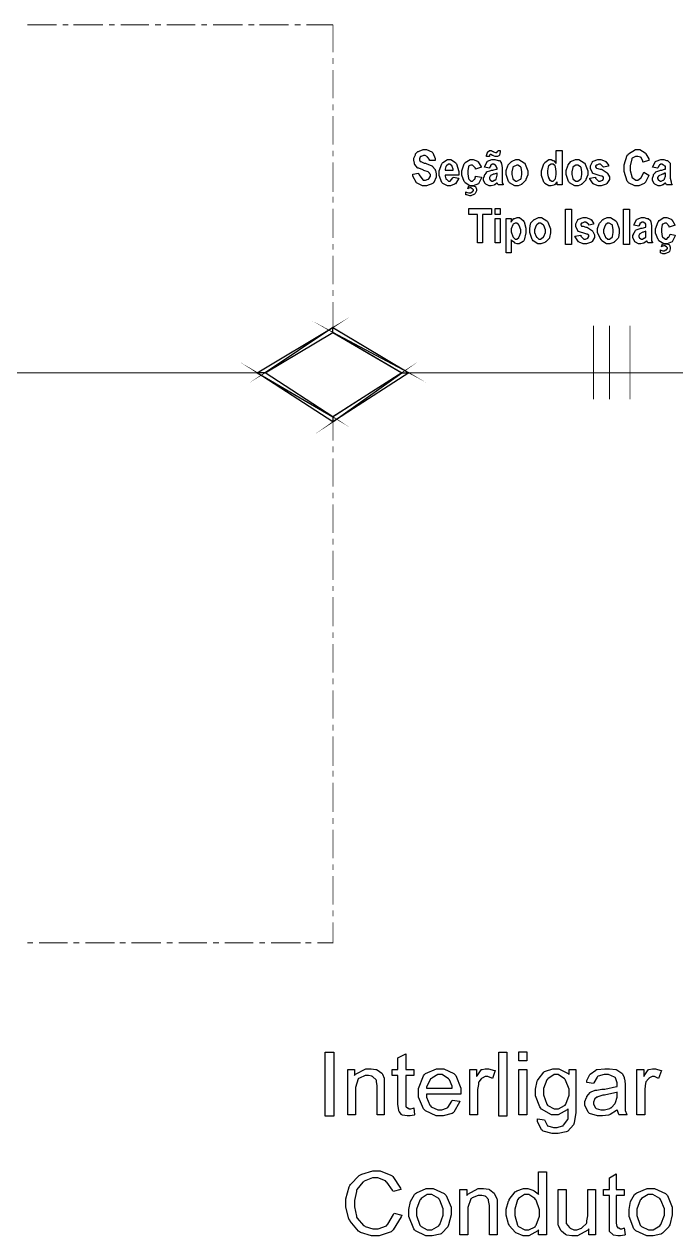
# Model space of a CAD drawing. Extents: x 219 to 1226, y 175 to 465.
# Drawn here: x 1161.9 to 1190, y 323.2 to 375.5 of the extents above; entities that cross this region are included whole.
import ezdxf

# ---------------------------------------------------------------- set-up
doc = ezdxf.new("R2010")
doc.units = 0
doc.header["$MEASUREMENT"] = 0
for name, color, linetype in [('C00-00-00-BLACK', 7, 'Continuous'), ('C00-7E-FF', 150, 'Continuous'), ('CFF-7E-00', 30, 'Continuous')]:
    doc.layers.add(name, color=color, linetype=linetype)

msp = doc.modelspace()

# ---------------------------------------------------------------- linework, layer by layer
at = {"layer": 'C00-00-00-BLACK', "const_width": 0.0423}
for points in [[(1186.453, 359.311), (1186.453, 362.489)], [(1186.453, 359.311), (1186.453, 362.489)], [(1187.134, 359.311), (1187.134, 362.489)], [(1187.134, 359.311), (1187.134, 362.489)], [(1188.023, 359.311), (1188.023, 362.489)], [(1188.023, 359.311), (1188.023, 362.489)]]:
    msp.add_lwpolyline(points, dxfattribs=at)
at = {"layer": 'C00-7E-FF', "const_width": 0.0423}
for points in [[(1162.025, 375.461), (1163.298, 375.461)], [(1163.552, 375.461), (1163.805, 375.461)], [(1164.018, 375.461), (1165.289, 375.461)], [(1165.547, 375.461), (1165.8, 375.461)], [(1166.054, 375.461), (1167.285, 375.461)], [(1167.538, 375.461), (1167.793, 375.461)], [(1168.047, 375.461), (1169.277, 375.461)], [(1169.531, 375.461), (1169.784, 375.461)], [(1170.042, 375.461), (1171.314, 375.461)], [(1171.569, 375.461), (1171.823, 375.461)], [(1172.033, 375.461), (1173.307, 375.461)], [(1173.56, 375.461), (1173.815, 375.461)], [(1174.069, 375.461), (1175.214, 375.461)], [(1175.214, 374.274), (1175.214, 375.461)], [(1175.214, 373.765), (1175.214, 374.02)], [(1175.214, 372.281), (1175.214, 373.512)], [(1175.214, 371.774), (1175.214, 372.027)], [(1175.214, 370.29), (1175.214, 371.519)], [(1175.214, 369.781), (1175.214, 370.035)], [(1175.214, 368.254), (1175.214, 369.528)], [(1175.214, 367.788), (1175.214, 368.042)], [(1175.214, 366.262), (1175.214, 367.535)], [(1175.214, 365.755), (1175.214, 366.008)], [(1175.214, 364.271), (1175.214, 365.5)], [(1175.214, 363.762), (1175.214, 364.016)], [(1175.214, 362.32), (1175.214, 363.509)], [(1117.154, 360.455), (1172.119, 360.455)], [(1178.352, 360.455), (1218.262, 360.455)], [(1175.214, 357.53), (1175.214, 358.462)], [(1175.214, 357.023), (1175.214, 357.277)], [(1175.214, 355.539), (1175.214, 356.766)], [(1175.214, 355.031), (1175.214, 355.284)], [(1175.214, 353.546), (1175.214, 354.775)], [(1175.214, 353.038), (1175.214, 353.292)], [(1175.214, 351.511), (1175.214, 352.782)], [(1175.214, 351.045), (1175.214, 351.258)], [(1175.214, 349.52), (1175.214, 350.789)], [(1175.214, 349.012), (1175.214, 349.265)], [(1175.214, 347.527), (1175.214, 348.755)], [(1175.214, 347.019), (1175.214, 347.272)], [(1175.214, 345.535), (1175.214, 346.763)], [(1175.214, 345.026), (1175.214, 345.281)], [(1175.214, 343.501), (1175.214, 344.77)], [(1175.214, 343.035), (1175.214, 343.288)], [(1175.214, 341.508), (1175.214, 342.777)], [(1175.214, 341), (1175.214, 341.253)], [(1175.214, 339.515), (1175.214, 340.743)], [(1175.214, 339.007), (1175.214, 339.262)], [(1175.214, 337.523), (1175.214, 338.751)], [(1175.214, 337.016), (1175.214, 337.269)], [(1174.537, 335.869), (1175.214, 335.869), (1175.214, 336.761)], [(1162.025, 335.869), (1162.278, 335.869)], [(1162.533, 335.869), (1163.764, 335.869)], [(1164.018, 335.869), (1164.274, 335.869)], [(1164.527, 335.869), (1165.8, 335.869)], [(1166.013, 335.869), (1166.266, 335.869)], [(1166.52, 335.869), (1167.793, 335.869)], [(1168.047, 335.869), (1168.3, 335.869)], [(1168.558, 335.869), (1169.784, 335.869)], [(1170.042, 335.869), (1170.296, 335.869)], [(1170.549, 335.869), (1171.78, 335.869)], [(1172.033, 335.869), (1172.288, 335.869)], [(1172.542, 335.869), (1173.815, 335.869)], [(1174.026, 335.869), (1174.282, 335.869)]]:
    msp.add_lwpolyline(points, dxfattribs=at)
for points in [[(1175.214, 362.405), (1172.288, 360.455), (1171.947, 360.455), (1175.214, 362.405)], [(1178.184, 360.455), (1178.48, 360.455), (1175.214, 362.192), (1178.184, 360.455)], [(1175.214, 362.192), (1175.214, 362.405), (1172.288, 360.455), (1175.214, 362.192)], [(1178.48, 360.455), (1175.214, 362.192), (1175.214, 362.405), (1178.48, 360.455)], [(1171.947, 360.455), (1175.214, 358.547), (1175.214, 358.335), (1171.947, 360.455)], [(1175.214, 358.547), (1175.214, 358.335), (1178.184, 360.455), (1175.214, 358.547)], [(1172.288, 360.455), (1171.947, 360.455), (1175.214, 358.547), (1172.288, 360.455)], [(1175.214, 358.335), (1178.184, 360.455), (1178.48, 360.455), (1175.214, 358.335)]]:
    msp.add_lwpolyline(points, close=True, dxfattribs=at)
at = {"layer": 'C00-7E-FF'}
for points in [[(1175.214, 362.405), (1172.288, 360.455), (1171.947, 360.455), (1175.214, 362.405)], [(1175.214, 362.192), (1175.214, 362.405), (1172.288, 360.455), (1175.214, 362.192)], [(1178.48, 360.455), (1175.214, 362.192), (1175.214, 362.405), (1178.48, 360.455)], [(1178.184, 360.455), (1178.48, 360.455), (1175.214, 362.192), (1178.184, 360.455)], [(1172.288, 360.455), (1171.947, 360.455), (1175.214, 358.547), (1172.288, 360.455)], [(1171.947, 360.455), (1175.214, 358.547), (1175.214, 358.335), (1171.947, 360.455)], [(1175.214, 358.547), (1175.214, 358.335), (1178.184, 360.455), (1175.214, 358.547)], [(1175.214, 358.335), (1178.184, 360.455), (1178.48, 360.455), (1175.214, 358.335)]]:
    msp.add_lwpolyline(points, close=True, dxfattribs=at)
at = {"layer": 'CFF-7E-00'}
for points in [[(1178.651, 369.017), (1178.906, 369.059), (1178.915, 369.007), (1179.097, 368.763), (1179.159, 368.763), (1179.201, 368.763), (1179.318, 368.795), (1179.329, 368.804), (1179.35, 368.815), (1179.413, 368.935), (1179.413, 368.974), (1179.413, 368.996), (1179.381, 369.05), (1179.371, 369.059), (1179.371, 369.059), (1179.338, 369.1), (1179.329, 369.1), (1179.318, 369.111), (1179.137, 369.178), (1179.116, 369.189), (1179.085, 369.2), (1178.918, 369.273), (1178.863, 369.273), (1178.852, 369.284), (1178.746, 369.433), (1178.736, 369.442), (1178.736, 369.496), (1178.693, 369.616), (1178.693, 369.654), (1178.693, 369.708), (1178.768, 369.845), (1178.779, 369.865), (1178.779, 369.898), (1178.874, 369.993), (1178.906, 369.993), (1178.926, 370.005), (1179.1, 370.078), (1179.159, 370.078), (1179.243, 370.078), (1179.476, 369.973), (1179.498, 369.951), (1179.519, 369.93), (1179.625, 369.692), (1179.625, 369.612), (1179.371, 369.612), (1179.371, 369.643), (1179.307, 369.739), (1179.286, 369.739), (1179.286, 369.761), (1179.191, 369.824), (1179.159, 369.824), (1179.116, 369.824), (1179.022, 369.781), (1178.99, 369.781), (1178.979, 369.771), (1178.947, 369.685), (1178.947, 369.654), (1178.947, 369.634), (1178.979, 369.569), (1178.99, 369.569), (1178.999, 369.559), (1179.151, 369.485), (1179.202, 369.485), (1179.234, 369.475), (1179.476, 369.369), (1179.498, 369.358), (1179.508, 369.348), (1179.614, 369.211), (1179.625, 369.189), (1179.635, 369.178), (1179.668, 369.025), (1179.668, 368.974), (1179.668, 368.889), (1179.56, 368.658), (1179.54, 368.636), (1179.518, 368.615), (1179.249, 368.508), (1179.159, 368.508), (1179.071, 368.508), (1178.809, 368.636), (1178.66, 368.933), (1178.651, 369.017)], [(1181.958, 369.781), (1181.831, 369.781), (1181.831, 369.781), (1181.831, 369.824), (1181.874, 369.951), (1181.874, 369.951), (1181.884, 369.962), (1181.97, 370.035), (1182.001, 370.035), (1182.001, 370.035), (1182.043, 370.035), (1182.043, 370.035), (1182.053, 370.025), (1182.108, 369.993), (1182.128, 369.993), (1182.137, 369.984), (1182.224, 369.951), (1182.254, 369.951), (1182.275, 369.951), (1182.329, 370.014), (1182.34, 370.035), (1182.424, 370.035), (1182.424, 369.982), (1182.392, 369.835), (1182.382, 369.824), (1182.371, 369.814), (1182.315, 369.781), (1182.297, 369.781), (1182.275, 369.781), (1182.228, 369.781), (1182.213, 369.781), (1182.213, 369.781), (1182.137, 369.814), (1182.128, 369.824), (1182.096, 369.824), (1182.024, 369.865), (1182.001, 369.865), (1182.001, 369.865), (1181.968, 369.835), (1181.958, 369.824), (1181.958, 369.824), (1181.958, 369.781), (1181.958, 369.781)], [(1185.096, 368.551), (1184.885, 368.551), (1184.885, 368.677), (1184.874, 368.668), (1184.768, 368.562), (1184.758, 368.551), (1184.736, 368.541), (1184.625, 368.508), (1184.589, 368.508), (1184.525, 368.508), (1184.356, 368.615), (1184.335, 368.636), (1184.313, 368.668), (1184.207, 368.961), (1184.207, 369.059), (1184.207, 369.167), (1184.313, 369.464), (1184.335, 369.485), (1184.356, 369.517), (1184.529, 369.654), (1184.589, 369.654), (1184.62, 369.654), (1184.691, 369.612), (1184.716, 369.612), (1184.725, 369.602), (1184.831, 369.496), (1184.842, 369.485), (1184.842, 370.035), (1185.096, 370.035), (1185.096, 368.551)], [(1188.618, 369.1), (1188.83, 368.974), (1188.819, 368.933), (1188.682, 368.647), (1188.661, 368.636), (1188.639, 368.615), (1188.399, 368.508), (1188.319, 368.508), (1188.224, 368.508), (1187.959, 368.646), (1187.939, 368.677), (1187.906, 368.72), (1187.769, 369.135), (1187.769, 369.273), (1187.769, 369.421), (1187.906, 369.834), (1187.939, 369.865), (1187.959, 369.898), (1188.261, 370.078), (1188.362, 370.078), (1188.446, 370.078), (1188.68, 369.93), (1188.702, 369.908), (1188.712, 369.898), (1188.83, 369.683), (1188.83, 369.612), (1188.575, 369.528), (1188.575, 369.581), (1188.5, 369.729), (1188.489, 369.739), (1188.478, 369.75), (1188.358, 369.781), (1188.319, 369.781), (1188.265, 369.781), (1188.116, 369.707), (1188.107, 369.696), (1188.096, 369.675), (1188.023, 369.374), (1188.023, 369.273), (1188.023, 369.178), (1188.096, 368.912), (1188.107, 368.889), (1188.116, 368.869), (1188.268, 368.763), (1188.319, 368.763), (1188.361, 368.763), (1188.478, 368.837), (1188.489, 368.847), (1188.5, 368.858), (1188.607, 369.069), (1188.618, 369.1)], [(1180.39, 368.889), (1180.644, 368.847), (1180.632, 368.815), (1180.495, 368.604), (1180.474, 368.594), (1180.452, 368.584), (1180.278, 368.508), (1180.22, 368.508), (1180.146, 368.508), (1179.945, 368.615), (1179.924, 368.636), (1179.902, 368.658), (1179.794, 368.96), (1179.794, 369.059), (1179.794, 369.167), (1179.902, 369.464), (1179.924, 369.485), (1179.945, 369.517), (1180.151, 369.654), (1180.22, 369.654), (1180.293, 369.654), (1180.495, 369.517), (1180.517, 369.485), (1180.537, 369.464), (1180.644, 369.129), (1180.644, 369.017), (1180.644, 368.974), (1180.051, 368.974), (1180.051, 368.933), (1180.083, 368.815), (1180.094, 368.804), (1180.103, 368.795), (1180.19, 368.72), (1180.22, 368.72), (1180.262, 368.72), (1180.379, 368.858), (1180.39, 368.889)], [(1180.39, 369.189), (1180.39, 369.231), (1180.357, 369.348), (1180.347, 369.358), (1180.336, 369.369), (1180.249, 369.442), (1180.22, 369.442), (1180.189, 369.442), (1180.103, 369.369), (1180.094, 369.358), (1180.083, 369.348), (1180.051, 369.229), (1180.051, 369.189), (1180.39, 369.189)], [(1181.62, 369.316), (1181.365, 369.231), (1181.365, 369.274), (1181.236, 369.4), (1181.193, 369.4), (1181.161, 369.4), (1181.076, 369.369), (1181.067, 369.358), (1181.056, 369.348), (1181.025, 369.163), (1181.025, 369.1), (1181.025, 369.027), (1181.056, 368.826), (1181.067, 368.804), (1181.076, 368.795), (1181.163, 368.72), (1181.193, 368.72), (1181.225, 368.72), (1181.312, 368.795), (1181.324, 368.804), (1181.334, 368.804), (1181.365, 368.901), (1181.365, 368.933), (1181.62, 368.889), (1181.609, 368.826), (1181.487, 368.604), (1181.266, 368.508), (1181.193, 368.508), (1181.119, 368.508), (1180.907, 368.646), (1180.897, 368.677), (1180.875, 368.699), (1180.77, 368.97), (1180.77, 369.059), (1180.77, 369.167), (1180.875, 369.464), (1180.897, 369.485), (1180.918, 369.517), (1181.124, 369.654), (1181.193, 369.654), (1181.257, 369.654), (1181.44, 369.58), (1181.451, 369.569), (1181.472, 369.548), (1181.609, 369.338), (1181.62, 369.316)], [(1181.958, 369.273), (1181.747, 369.316), (1181.757, 369.347), (1181.863, 369.559), (1181.874, 369.569), (1181.884, 369.58), (1182.066, 369.654), (1182.128, 369.654), (1182.191, 369.654), (1182.334, 369.612), (1182.382, 369.612), (1182.392, 369.602), (1182.467, 369.515), (1182.467, 369.485), (1182.476, 369.475), (1182.509, 369.293), (1182.509, 369.231), (1182.509, 368.889), (1182.509, 368.837), (1182.509, 368.717), (1182.509, 368.677), (1182.509, 368.646), (1182.551, 368.576), (1182.551, 368.551), (1182.34, 368.551), (1182.297, 368.636), (1182.286, 368.626), (1182.199, 368.551), (1182.17, 368.551), (1182.159, 368.541), (1182.04, 368.508), (1182.001, 368.508), (1181.947, 368.508), (1181.809, 368.584), (1181.789, 368.594), (1181.777, 368.604), (1181.704, 368.755), (1181.704, 368.804), (1181.704, 368.847), (1181.747, 368.942), (1181.747, 368.974), (1181.757, 368.985), (1181.831, 369.072), (1181.831, 369.1), (1181.841, 369.111), (1182.022, 369.178), (1182.043, 369.189), (1182.107, 369.189), (1182.249, 369.231), (1182.297, 369.231), (1182.297, 369.263), (1182.254, 369.358), (1182.254, 369.358), (1182.254, 369.358), (1182.223, 369.4), (1182.213, 369.4), (1182.213, 369.4), (1182.148, 369.442), (1182.128, 369.442), (1182.096, 369.442), (1182.024, 369.4), (1182.001, 369.4), (1182.001, 369.368), (1181.958, 369.298), (1181.958, 369.273)], [(1182.679, 369.1), (1182.679, 369.176), (1182.752, 369.379), (1182.763, 369.4), (1182.773, 369.421), (1182.91, 369.559), (1182.932, 369.569), (1182.942, 369.58), (1183.094, 369.654), (1183.144, 369.654), (1183.229, 369.654), (1183.463, 369.507), (1183.485, 369.485), (1183.506, 369.453), (1183.612, 369.158), (1183.612, 369.059), (1183.612, 368.986), (1183.537, 368.785), (1183.528, 368.763), (1183.517, 368.742), (1183.376, 368.604), (1183.355, 368.594), (1183.344, 368.573), (1183.194, 368.508), (1183.144, 368.508), (1183.059, 368.508), (1182.826, 368.646), (1182.805, 368.677), (1182.784, 368.699), (1182.679, 369.001), (1182.679, 369.1)], [(1182.932, 369.059), (1182.932, 368.996), (1182.964, 368.826), (1182.975, 368.804), (1182.985, 368.795), (1183.105, 368.72), (1183.144, 368.72), (1183.144, 368.72), (1183.302, 368.795), (1183.313, 368.804), (1183.322, 368.826), (1183.355, 369.001), (1183.355, 369.059), (1183.355, 369.124), (1183.322, 369.306), (1183.313, 369.316), (1183.302, 369.338), (1183.183, 369.4), (1183.144, 369.4), (1183.144, 369.4), (1182.985, 369.338), (1182.975, 369.316), (1182.964, 369.306), (1182.932, 369.121), (1182.932, 369.059)], [(1184.462, 369.1), (1184.462, 369.048), (1184.492, 368.901), (1184.503, 368.889), (1184.503, 368.858), (1184.546, 368.788), (1184.546, 368.763), (1184.578, 368.763), (1184.648, 368.72), (1184.673, 368.72), (1184.704, 368.72), (1184.789, 368.795), (1184.8, 368.804), (1184.809, 368.826), (1184.842, 369.001), (1184.842, 369.059), (1184.842, 369.135), (1184.809, 369.338), (1184.8, 369.358), (1184.789, 369.369), (1184.702, 369.442), (1184.673, 369.442), (1184.63, 369.442), (1184.513, 369.369), (1184.503, 369.358), (1184.492, 369.338), (1184.462, 369.16), (1184.462, 369.1)], [(1185.265, 369.1), (1185.265, 369.176), (1185.34, 369.379), (1185.351, 369.4), (1185.361, 369.421), (1185.466, 369.559), (1185.478, 369.569), (1185.498, 369.58), (1185.675, 369.654), (1185.734, 369.654), (1185.818, 369.654), (1186.051, 369.507), (1186.073, 369.485), (1186.094, 369.453), (1186.2, 369.158), (1186.2, 369.059), (1186.2, 368.986), (1186.125, 368.785), (1186.116, 368.763), (1186.105, 368.742), (1185.967, 368.604), (1185.946, 368.594), (1185.935, 368.573), (1185.784, 368.508), (1185.734, 368.508), (1185.648, 368.508), (1185.414, 368.646), (1185.393, 368.677), (1185.372, 368.699), (1185.265, 369.001), (1185.265, 369.1)], [(1185.52, 369.059), (1185.52, 368.996), (1185.551, 368.826), (1185.562, 368.804), (1185.571, 368.795), (1185.693, 368.72), (1185.734, 368.72), (1185.775, 368.72), (1185.892, 368.795), (1185.903, 368.804), (1185.913, 368.826), (1185.946, 369.001), (1185.946, 369.059), (1185.946, 369.124), (1185.913, 369.306), (1185.903, 369.316), (1185.892, 369.338), (1185.773, 369.4), (1185.734, 369.4), (1185.69, 369.4), (1185.571, 369.338), (1185.562, 369.316), (1185.551, 369.306), (1185.52, 369.121), (1185.52, 369.059)], [(1186.285, 368.847), (1186.539, 368.889), (1186.539, 368.848), (1186.665, 368.72), (1186.708, 368.72), (1186.74, 368.72), (1186.835, 368.753), (1186.835, 368.763), (1186.845, 368.763), (1186.878, 368.826), (1186.878, 368.847), (1186.878, 368.847), (1186.878, 368.889), (1186.878, 368.889), (1186.878, 368.889), (1186.813, 368.933), (1186.792, 368.933), (1186.739, 368.943), (1186.433, 369.05), (1186.412, 369.059), (1186.401, 369.081), (1186.326, 369.257), (1186.326, 369.316), (1186.326, 369.379), (1186.401, 369.548), (1186.412, 369.569), (1186.433, 369.58), (1186.639, 369.654), (1186.708, 369.654), (1186.772, 369.654), (1186.951, 369.58), (1186.962, 369.569), (1186.982, 369.559), (1187.091, 369.409), (1187.091, 369.358), (1186.878, 369.316), (1186.867, 369.338), (1186.747, 369.442), (1186.708, 369.442), (1186.676, 369.442), (1186.591, 369.411), (1186.582, 369.4), (1186.57, 369.4), (1186.539, 369.358), (1186.539, 369.358), (1186.539, 369.338), (1186.57, 369.284), (1186.582, 369.273), (1186.582, 369.273), (1186.739, 369.231), (1186.792, 369.231), (1186.824, 369.222), (1187.036, 369.081), (1187.047, 369.059), (1187.058, 369.05), (1187.134, 368.898), (1187.134, 368.847), (1187.134, 368.784), (1187.025, 368.615), (1187.005, 368.594), (1186.994, 368.584), (1186.778, 368.508), (1186.708, 368.508), (1186.643, 368.508), (1186.463, 368.584), (1186.453, 368.594), (1186.431, 368.604), (1186.295, 368.815), (1186.285, 368.847)], [(1189.211, 369.273), (1188.998, 369.316), (1189.008, 369.347), (1189.116, 369.559), (1189.126, 369.569), (1189.147, 369.58), (1189.354, 369.654), (1189.423, 369.654), (1189.475, 369.654), (1189.594, 369.612), (1189.634, 369.612), (1189.643, 369.602), (1189.749, 369.496), (1189.76, 369.485), (1189.76, 369.421), (1189.76, 369.28), (1189.76, 369.231), (1189.76, 368.889), (1189.76, 368.837), (1189.792, 368.688), (1189.803, 368.677), (1189.803, 368.646), (1189.835, 368.562), (1189.846, 368.551), (1189.592, 368.551), (1189.55, 368.636), (1189.539, 368.626), (1189.452, 368.551), (1189.423, 368.551), (1189.412, 368.541), (1189.325, 368.508), (1189.296, 368.508), (1189.243, 368.508), (1189.094, 368.584), (1189.084, 368.594), (1189.062, 368.604), (1188.998, 368.755), (1188.998, 368.804), (1188.998, 368.847), (1189.03, 368.964), (1189.041, 368.974), (1189.041, 369.006), (1189.116, 369.091), (1189.126, 369.1), (1189.136, 369.111), (1189.306, 369.178), (1189.337, 369.189), (1189.39, 369.189), (1189.51, 369.231), (1189.55, 369.231), (1189.55, 369.263), (1189.55, 369.358), (1189.55, 369.358), (1189.528, 369.358), (1189.479, 369.4), (1189.464, 369.4), (1189.464, 369.4), (1189.401, 369.442), (1189.38, 369.442), (1189.358, 369.442), (1189.296, 369.4), (1189.296, 369.4), (1189.285, 369.39), (1189.22, 369.295), (1189.211, 369.273)], [(1182.297, 369.059), (1182.297, 369.059), (1182.169, 369.017), (1182.128, 369.017), (1182.105, 369.007), (1182.001, 368.952), (1182.001, 368.933), (1181.99, 368.933), (1181.958, 368.869), (1181.958, 368.847), (1181.958, 368.826), (1181.99, 368.763), (1182.001, 368.763), (1182.001, 368.753), (1182.064, 368.72), (1182.086, 368.72), (1182.107, 368.72), (1182.17, 368.753), (1182.17, 368.763), (1182.191, 368.763), (1182.254, 368.804), (1182.254, 368.804), (1182.254, 368.804), (1182.297, 368.974), (1182.297, 368.974), (1182.297, 369.059)], [(1189.55, 369.059), (1189.518, 369.059), (1189.446, 369.017), (1189.423, 369.017), (1189.401, 369.007), (1189.263, 368.943), (1189.253, 368.933), (1189.253, 368.933), (1189.211, 368.869), (1189.211, 368.847), (1189.211, 368.826), (1189.253, 368.763), (1189.253, 368.763), (1189.263, 368.753), (1189.337, 368.72), (1189.337, 368.72), (1189.369, 368.72), (1189.453, 368.753), (1189.464, 368.763), (1189.474, 368.763), (1189.507, 368.804), (1189.507, 368.804), (1189.517, 368.815), (1189.55, 368.935), (1189.55, 368.974), (1189.55, 369.059)], [(1180.94, 368.128), (1180.94, 368.254), (1180.96, 368.245), (1181.072, 368.212), (1181.109, 368.212), (1181.141, 368.212), (1181.211, 368.254), (1181.236, 368.254), (1181.236, 368.254), (1181.279, 368.319), (1181.279, 368.34), (1181.279, 368.34), (1181.236, 368.381), (1181.236, 368.381), (1181.214, 368.381), (1181.167, 368.424), (1181.152, 368.424), (1181.12, 368.424), (1181.035, 368.392), (1181.025, 368.381), (1181.067, 368.508), (1181.098, 368.508), (1181.169, 368.508), (1181.193, 368.508), (1181.236, 368.508), (1181.354, 368.478), (1181.365, 368.467), (1181.375, 368.457), (1181.408, 368.37), (1181.408, 368.34), (1181.408, 368.299), (1181.345, 368.181), (1181.324, 368.17), (1181.312, 368.161), (1181.159, 368.085), (1181.109, 368.085), (1181.109, 368.085), (1180.981, 368.128), (1180.94, 368.128)], [(1181.451, 366.051), (1181.451, 367.282), (1181.067, 367.282), (1181.067, 367.535), (1182.043, 367.535), (1182.043, 367.282), (1181.662, 367.282), (1181.662, 366.051), (1181.451, 366.051)], [(1182.213, 367.282), (1182.213, 367.535), (1182.424, 367.535), (1182.424, 367.282), (1182.213, 367.282)], [(1185.247, 367.513), (1185.501, 367.513), (1185.501, 365.99), (1185.247, 365.99), (1185.247, 367.513)], [(1187.744, 367.513), (1187.999, 367.513), (1187.999, 365.99), (1187.744, 365.99), (1187.744, 367.513)], [(1182.213, 366.051), (1182.213, 367.109), (1182.424, 367.109), (1182.424, 366.051), (1182.213, 366.051)], [(1182.679, 367.109), (1182.893, 367.109), (1182.893, 366.94), (1182.902, 366.962), (1183.008, 367.1), (1183.019, 367.109), (1183.06, 367.109), (1183.156, 367.153), (1183.189, 367.153), (1183.252, 367.153), (1183.42, 367.014), (1183.442, 366.982), (1183.463, 366.962), (1183.528, 366.692), (1183.528, 366.601), (1183.528, 366.485), (1183.463, 366.167), (1183.442, 366.135), (1183.42, 366.114), (1183.246, 366.008), (1183.189, 366.008), (1183.157, 366.008), (1183.062, 366.041), (1183.062, 366.051), (1183.062, 366.051), (1182.913, 366.157), (1182.893, 366.178), (1182.893, 365.628), (1182.679, 365.628), (1182.679, 367.109)], [(1182.893, 366.601), (1182.893, 366.528), (1182.967, 366.327), (1182.978, 366.304), (1182.987, 366.295), (1183.074, 366.22), (1183.105, 366.22), (1183.136, 366.22), (1183.231, 366.284), (1183.231, 366.304), (1183.241, 366.316), (1183.316, 366.497), (1183.316, 366.558), (1183.316, 366.623), (1183.241, 366.803), (1183.231, 366.813), (1183.231, 366.835), (1183.136, 366.897), (1183.105, 366.897), (1183.073, 366.897), (1182.987, 366.865), (1182.978, 366.854), (1182.967, 366.834), (1182.893, 366.66), (1182.893, 366.601)], [(1183.697, 366.601), (1183.697, 366.675), (1183.729, 366.876), (1183.74, 366.897), (1183.749, 366.919), (1183.886, 367.057), (1183.908, 367.067), (1183.929, 367.078), (1184.072, 367.153), (1184.12, 367.153), (1184.206, 367.153), (1184.44, 367.005), (1184.462, 366.982), (1184.483, 366.951), (1184.589, 366.657), (1184.589, 366.558), (1184.589, 366.485), (1184.556, 366.284), (1184.546, 366.262), (1184.535, 366.241), (1184.386, 366.103), (1184.377, 366.092), (1184.354, 366.072), (1184.178, 366.008), (1184.12, 366.008), (1184.046, 366.008), (1183.845, 366.146), (1183.824, 366.178), (1183.802, 366.2), (1183.697, 366.502), (1183.697, 366.601)], [(1183.908, 366.558), (1183.908, 366.494), (1183.982, 366.327), (1183.994, 366.304), (1184.003, 366.295), (1184.09, 366.22), (1184.12, 366.22), (1184.163, 366.22), (1184.281, 366.295), (1184.292, 366.304), (1184.302, 366.327), (1184.377, 366.5), (1184.377, 366.558), (1184.377, 366.623), (1184.302, 366.803), (1184.292, 366.813), (1184.281, 366.835), (1184.16, 366.897), (1184.12, 366.897), (1184.088, 366.897), (1184.003, 366.835), (1183.994, 366.813), (1183.982, 366.803), (1183.908, 366.62), (1183.908, 366.558)], [(1185.65, 366.347), (1185.903, 366.389), (1185.903, 366.347), (1186.03, 366.22), (1186.073, 366.22), (1186.105, 366.22), (1186.2, 366.252), (1186.2, 366.262), (1186.209, 366.262), (1186.243, 366.327), (1186.243, 366.347), (1186.243, 366.347), (1186.243, 366.389), (1186.243, 366.389), (1186.243, 366.389), (1186.178, 366.431), (1186.157, 366.431), (1186.114, 366.442), (1185.797, 366.548), (1185.777, 366.558), (1185.766, 366.58), (1185.691, 366.755), (1185.691, 366.813), (1185.691, 366.876), (1185.766, 367.046), (1185.777, 367.067), (1185.797, 367.078), (1186.004, 367.153), (1186.073, 367.153), (1186.136, 367.153), (1186.316, 367.078), (1186.326, 367.067), (1186.347, 367.057), (1186.453, 366.905), (1186.453, 366.854), (1186.243, 366.813), (1186.243, 366.845), (1186.114, 366.94), (1186.073, 366.94), (1186.041, 366.94), (1185.956, 366.908), (1185.946, 366.897), (1185.935, 366.897), (1185.903, 366.854), (1185.903, 366.854), (1185.903, 366.834), (1185.935, 366.781), (1185.946, 366.77), (1185.998, 366.77), (1186.117, 366.728), (1186.157, 366.728), (1186.189, 366.718), (1186.401, 366.58), (1186.412, 366.558), (1186.421, 366.548), (1186.496, 366.398), (1186.496, 366.347), (1186.496, 366.284), (1186.39, 366.114), (1186.369, 366.092), (1186.358, 366.082), (1186.143, 366.008), (1186.073, 366.008), (1186.009, 366.008), (1185.829, 366.082), (1185.819, 366.092), (1185.797, 366.103), (1185.659, 366.316), (1185.65, 366.347)], [(1186.623, 366.601), (1186.623, 366.675), (1186.697, 366.876), (1186.708, 366.897), (1186.718, 366.919), (1186.856, 367.057), (1186.878, 367.067), (1186.887, 367.078), (1187.04, 367.153), (1187.091, 367.153), (1187.175, 367.153), (1187.408, 367.005), (1187.43, 366.982), (1187.451, 366.951), (1187.557, 366.657), (1187.557, 366.558), (1187.557, 366.485), (1187.524, 366.284), (1187.514, 366.262), (1187.503, 366.241), (1187.354, 366.103), (1187.345, 366.092), (1187.323, 366.072), (1187.149, 366.008), (1187.091, 366.008), (1187.015, 366.008), (1186.813, 366.146), (1186.792, 366.178), (1186.77, 366.2), (1186.623, 366.502), (1186.623, 366.601)], [(1186.878, 366.558), (1186.878, 366.494), (1186.951, 366.327), (1186.962, 366.304), (1186.971, 366.295), (1187.061, 366.22), (1187.091, 366.22), (1187.133, 366.22), (1187.25, 366.295), (1187.261, 366.304), (1187.271, 366.327), (1187.303, 366.5), (1187.303, 366.558), (1187.303, 366.623), (1187.271, 366.803), (1187.261, 366.813), (1187.25, 366.835), (1187.13, 366.897), (1187.091, 366.897), (1187.058, 366.897), (1186.971, 366.835), (1186.962, 366.813), (1186.951, 366.803), (1186.878, 366.62), (1186.878, 366.558)], [(1188.403, 366.77), (1188.192, 366.813), (1188.202, 366.845), (1188.308, 367.057), (1188.319, 367.067), (1188.329, 367.078), (1188.513, 367.153), (1188.575, 367.153), (1188.628, 367.153), (1188.748, 367.109), (1188.787, 367.109), (1188.808, 367.1), (1188.914, 367.013), (1188.914, 366.982), (1188.924, 366.973), (1188.957, 366.789), (1188.957, 366.728), (1188.957, 366.389), (1188.957, 366.336), (1188.957, 366.218), (1188.957, 366.178), (1188.957, 366.146), (1188.998, 366.076), (1188.998, 366.051), (1188.787, 366.051), (1188.745, 366.135), (1188.734, 366.125), (1188.647, 366.051), (1188.618, 366.051), (1188.607, 366.041), (1188.486, 366.008), (1188.446, 366.008), (1188.392, 366.008), (1188.256, 366.082), (1188.235, 366.092), (1188.224, 366.103), (1188.15, 366.287), (1188.15, 366.347), (1188.15, 366.379), (1188.192, 366.45), (1188.192, 366.474), (1188.202, 366.485), (1188.265, 366.591), (1188.276, 366.601), (1188.286, 366.612), (1188.466, 366.677), (1188.489, 366.686), (1188.541, 366.686), (1188.702, 366.728), (1188.702, 366.728), (1188.702, 366.759), (1188.702, 366.854), (1188.702, 366.854), (1188.702, 366.854), (1188.67, 366.897), (1188.661, 366.897), (1188.661, 366.897), (1188.596, 366.94), (1188.575, 366.94), (1188.542, 366.94), (1188.469, 366.897), (1188.446, 366.897), (1188.446, 366.865), (1188.403, 366.795), (1188.403, 366.77)], [(1189.976, 366.813), (1189.719, 366.728), (1189.719, 366.77), (1189.591, 366.897), (1189.55, 366.897), (1189.518, 366.897), (1189.433, 366.865), (1189.423, 366.854), (1189.412, 366.845), (1189.38, 366.663), (1189.38, 366.601), (1189.38, 366.528), (1189.412, 366.327), (1189.423, 366.304), (1189.433, 366.295), (1189.552, 366.22), (1189.592, 366.22), (1189.613, 366.22), (1189.666, 366.295), (1189.676, 366.304), (1189.697, 366.304), (1189.749, 366.421), (1189.76, 366.431), (1189.976, 366.389), (1189.963, 366.325), (1189.84, 366.103), (1189.621, 366.008), (1189.55, 366.008), (1189.475, 366.008), (1189.263, 366.146), (1189.253, 366.178), (1189.231, 366.2), (1189.126, 366.468), (1189.126, 366.558), (1189.126, 366.664), (1189.231, 366.962), (1189.253, 366.982), (1189.274, 367.014), (1189.481, 367.153), (1189.55, 367.153), (1189.613, 367.153), (1189.792, 367.078), (1189.803, 367.067), (1189.824, 367.057), (1189.963, 366.835), (1189.976, 366.813)], [(1188.702, 366.558), (1188.702, 366.558), (1188.607, 366.517), (1188.575, 366.517), (1188.553, 366.507), (1188.446, 366.45), (1188.446, 366.431), (1188.435, 366.431), (1188.403, 366.369), (1188.403, 366.347), (1188.403, 366.327), (1188.435, 366.262), (1188.446, 366.262), (1188.446, 366.252), (1188.512, 366.22), (1188.534, 366.22), (1188.555, 366.22), (1188.618, 366.252), (1188.618, 366.262), (1188.639, 366.262), (1188.702, 366.304), (1188.702, 366.304), (1188.702, 366.304), (1188.702, 366.433), (1188.702, 366.474), (1188.702, 366.558)], [(1189.337, 365.628), (1189.337, 365.755), (1189.347, 365.745), (1189.434, 365.712), (1189.464, 365.712), (1189.496, 365.712), (1189.567, 365.755), (1189.592, 365.755), (1189.592, 365.755), (1189.634, 365.818), (1189.634, 365.839), (1189.634, 365.839), (1189.592, 365.881), (1189.592, 365.881), (1189.592, 365.881), (1189.528, 365.924), (1189.507, 365.924), (1189.475, 365.924), (1189.39, 365.892), (1189.38, 365.881), (1189.423, 366.008), (1189.455, 366.008), (1189.525, 366.008), (1189.55, 366.008), (1189.591, 366.008), (1189.708, 365.977), (1189.719, 365.965), (1189.729, 365.956), (1189.76, 365.869), (1189.76, 365.839), (1189.76, 365.797), (1189.729, 365.68), (1189.719, 365.669), (1189.697, 365.659), (1189.522, 365.585), (1189.464, 365.585), (1189.433, 365.585), (1189.337, 365.628), (1189.337, 365.628)], [(1174.876, 331.149), (1175.257, 331.149), (1175.257, 328.397), (1174.876, 328.397), (1174.876, 331.149)], [(1178.693, 328.75), (1178.736, 328.451), (1178.714, 328.441), (1178.539, 328.408), (1178.481, 328.408), (1178.407, 328.408), (1178.206, 328.441), (1178.185, 328.451), (1178.174, 328.462), (1178.068, 328.601), (1178.058, 328.622), (1178.047, 328.633), (1178.017, 328.911), (1178.017, 329.004), (1178.017, 330.146), (1177.762, 330.146), (1177.762, 330.401), (1178.017, 330.401), (1178.017, 330.911), (1178.354, 331.081), (1178.354, 330.401), (1178.693, 330.401), (1178.693, 330.146), (1178.354, 330.146), (1178.354, 329.004), (1178.354, 328.952), (1178.354, 328.832), (1178.354, 328.791), (1178.375, 328.791), (1178.424, 328.75), (1178.44, 328.75), (1178.44, 328.75), (1178.502, 328.707), (1178.524, 328.707), (1178.565, 328.707), (1178.672, 328.741), (1178.693, 328.75)], [(1182.369, 331.149), (1182.708, 331.149), (1182.708, 328.397), (1182.369, 328.397), (1182.369, 331.149)], [(1183.231, 330.784), (1183.231, 331.166), (1183.57, 331.166), (1183.57, 330.784), (1183.231, 330.784)], [(1175.852, 328.451), (1175.852, 330.401), (1176.148, 330.401), (1176.148, 330.146), (1176.18, 330.2), (1176.632, 330.442), (1176.783, 330.442), (1176.858, 330.442), (1177.06, 330.412), (1177.083, 330.401), (1177.114, 330.392), (1177.314, 330.243), (1177.336, 330.231), (1177.346, 330.211), (1177.422, 330.036), (1177.422, 329.977), (1177.422, 329.977), (1177.422, 329.724), (1177.422, 329.639), (1177.422, 328.451), (1177.125, 328.451), (1177.125, 329.639), (1177.125, 329.714), (1177.083, 329.88), (1177.083, 329.935), (1177.072, 329.957), (1176.931, 330.095), (1176.91, 330.105), (1176.899, 330.116), (1176.748, 330.146), (1176.698, 330.146), (1176.603, 330.146), (1176.35, 330.041), (1176.318, 330.019), (1176.296, 329.999), (1176.191, 329.635), (1176.191, 329.512), (1176.191, 328.451), (1175.852, 328.451)], [(1180.347, 329.088), (1180.686, 329.046), (1180.675, 328.994), (1180.431, 328.568), (1180.39, 328.535), (1180.358, 328.514), (1179.967, 328.408), (1179.837, 328.408), (1179.668, 328.408), (1179.201, 328.622), (1179.159, 328.665), (1179.116, 328.707), (1178.906, 329.216), (1178.906, 329.384), (1178.906, 329.585), (1179.116, 330.137), (1179.159, 330.189), (1179.201, 330.231), (1179.677, 330.442), (1179.837, 330.442), (1179.996, 330.442), (1180.431, 330.231), (1180.474, 330.189), (1180.515, 330.147), (1180.729, 329.607), (1180.729, 329.427), (1180.729, 329.406), (1180.729, 329.359), (1180.729, 329.343), (1179.243, 329.343), (1179.243, 329.216), (1179.391, 328.866), (1179.413, 328.834), (1179.444, 328.803), (1179.738, 328.665), (1179.837, 328.665), (1179.912, 328.665), (1180.113, 328.741), (1180.135, 328.75), (1180.167, 328.772), (1180.336, 329.046), (1180.347, 329.088)], [(1179.243, 329.596), (1180.347, 329.596), (1180.347, 329.691), (1180.241, 329.956), (1180.22, 329.977), (1180.198, 330.01), (1179.927, 330.189), (1179.837, 330.189), (1179.741, 330.189), (1179.476, 330.041), (1179.455, 330.019), (1179.424, 329.999), (1179.253, 329.639), (1179.243, 329.596)], [(1181.109, 328.451), (1181.109, 330.401), (1181.408, 330.401), (1181.408, 330.105), (1181.429, 330.137), (1181.609, 330.392), (1181.62, 330.401), (1181.641, 330.412), (1181.783, 330.442), (1181.831, 330.442), (1181.926, 330.442), (1182.181, 330.369), (1182.213, 330.358), (1182.086, 330.019), (1182.064, 330.03), (1181.889, 330.105), (1181.831, 330.105), (1181.777, 330.105), (1181.641, 330.041), (1181.62, 330.019), (1181.609, 330.01), (1181.502, 329.872), (1181.492, 329.85), (1181.492, 329.755), (1181.451, 329.541), (1181.451, 329.469), (1181.451, 328.451), (1181.109, 328.451)], [(1183.231, 328.451), (1183.231, 330.401), (1183.57, 330.401), (1183.57, 328.451), (1183.231, 328.451)], [(1184.036, 328.282), (1184.335, 328.239), (1184.345, 328.207), (1184.451, 328.007), (1184.462, 327.985), (1184.483, 327.976), (1184.72, 327.9), (1184.8, 327.9), (1184.884, 327.9), (1185.116, 327.976), (1185.139, 327.985), (1185.159, 328.007), (1185.34, 328.25), (1185.351, 328.282), (1185.351, 328.389), (1185.351, 328.629), (1185.351, 328.707), (1185.319, 328.665), (1184.929, 328.451), (1184.8, 328.451), (1184.64, 328.451), (1184.206, 328.696), (1184.163, 328.75), (1184.131, 328.793), (1183.951, 329.268), (1183.951, 329.427), (1183.951, 329.555), (1184.025, 329.904), (1184.036, 329.935), (1184.057, 329.978), (1184.302, 330.295), (1184.335, 330.316), (1184.377, 330.338), (1184.693, 330.442), (1184.8, 330.442), (1184.947, 330.442), (1185.351, 330.231), (1185.393, 330.189), (1185.393, 330.401), (1185.691, 330.401), (1185.691, 328.707), (1185.691, 328.549), (1185.615, 328.101), (1185.604, 328.07), (1185.582, 328.028), (1185.34, 327.752), (1185.308, 327.731), (1185.276, 327.721), (1184.918, 327.646), (1184.8, 327.646), (1184.662, 327.646), (1184.281, 327.752), (1184.25, 327.773), (1184.206, 327.805), (1184.036, 328.163), (1184.036, 328.282)], [(1184.292, 329.469), (1184.292, 329.322), (1184.43, 328.908), (1184.462, 328.877), (1184.483, 328.856), (1184.751, 328.707), (1184.842, 328.707), (1184.937, 328.707), (1185.202, 328.856), (1185.224, 328.877), (1185.256, 328.908), (1185.393, 329.297), (1185.393, 329.427), (1185.393, 329.565), (1185.245, 329.945), (1185.224, 329.977), (1185.191, 330.01), (1184.929, 330.189), (1184.842, 330.189), (1184.747, 330.189), (1184.483, 330.01), (1184.462, 329.977), (1184.43, 329.956), (1184.292, 329.592), (1184.292, 329.469)], [(1187.473, 328.665), (1187.44, 328.644), (1187.166, 328.462), (1187.134, 328.451), (1187.101, 328.441), (1186.836, 328.408), (1186.749, 328.408), (1186.623, 328.408), (1186.274, 328.514), (1186.243, 328.535), (1186.22, 328.568), (1186.073, 328.863), (1186.073, 328.961), (1186.073, 329.025), (1186.146, 329.194), (1186.157, 329.215), (1186.167, 329.237), (1186.304, 329.417), (1186.326, 329.427), (1186.347, 329.438), (1186.522, 329.512), (1186.582, 329.512), (1186.591, 329.523), (1186.806, 329.554), (1186.878, 329.554), (1186.941, 329.565), (1187.44, 329.671), (1187.473, 329.68), (1187.473, 329.702), (1187.473, 329.766), (1187.473, 329.766), (1187.473, 329.84), (1187.397, 330.053), (1187.388, 330.062), (1187.356, 330.084), (1187.091, 330.189), (1187.005, 330.189), (1186.908, 330.189), (1186.643, 330.116), (1186.623, 330.105), (1186.612, 330.084), (1186.463, 329.84), (1186.453, 329.808), (1186.157, 329.85), (1186.157, 329.935), (1186.274, 330.168), (1186.285, 330.189), (1186.306, 330.211), (1186.548, 330.38), (1186.582, 330.401), (1186.613, 330.412), (1186.938, 330.442), (1187.047, 330.442), (1187.142, 330.442), (1187.408, 330.412), (1187.43, 330.401), (1187.462, 330.392), (1187.673, 330.254), (1187.684, 330.231), (1187.693, 330.222), (1187.769, 330.07), (1187.769, 330.019), (1187.779, 330.01), (1187.811, 329.795), (1187.811, 329.723), (1187.811, 329.257), (1187.811, 329.11), (1187.811, 328.776), (1187.811, 328.665), (1187.82, 328.644), (1187.885, 328.462), (1187.896, 328.451), (1187.557, 328.451), (1187.546, 328.462), (1187.483, 328.644), (1187.473, 328.665)], [(1188.319, 328.451), (1188.319, 330.401), (1188.615, 330.401), (1188.615, 330.105), (1188.636, 330.137), (1188.805, 330.392), (1188.828, 330.401), (1188.837, 330.412), (1188.987, 330.442), (1189.038, 330.442), (1189.123, 330.442), (1189.346, 330.369), (1189.377, 330.358), (1189.251, 330.019), (1189.228, 330.03), (1189.085, 330.105), (1189.038, 330.105), (1188.985, 330.105), (1188.837, 330.041), (1188.828, 330.019), (1188.817, 330.01), (1188.711, 329.872), (1188.701, 329.85), (1188.69, 329.818), (1188.658, 329.555), (1188.658, 329.467), (1188.658, 328.451), (1188.319, 328.451)], [(1187.473, 329.427), (1187.44, 329.417), (1186.982, 329.311), (1186.919, 329.3), (1186.845, 329.3), (1186.632, 329.226), (1186.623, 329.215), (1186.591, 329.215), (1186.506, 329.142), (1186.496, 329.13), (1186.485, 329.121), (1186.453, 329.001), (1186.453, 328.961), (1186.453, 328.908), (1186.528, 328.761), (1186.539, 328.75), (1186.559, 328.73), (1186.766, 328.665), (1186.835, 328.665), (1186.921, 328.665), (1187.155, 328.73), (1187.177, 328.75), (1187.208, 328.761), (1187.376, 328.94), (1187.388, 328.961), (1187.397, 328.983), (1187.473, 329.221), (1187.473, 329.3), (1187.473, 329.427)], [(1177.845, 324.212), (1178.184, 324.127), (1178.161, 324.054), (1177.811, 323.493), (1177.759, 323.45), (1177.717, 323.409), (1177.208, 323.238), (1177.04, 323.238), (1176.869, 323.238), (1176.402, 323.376), (1176.361, 323.408), (1176.307, 323.439), (1175.957, 323.864), (1175.936, 323.916), (1175.904, 323.97), (1175.768, 324.471), (1175.768, 324.638), (1175.768, 324.83), (1175.914, 325.348), (1175.936, 325.4), (1175.968, 325.454), (1176.348, 325.834), (1176.402, 325.866), (1176.454, 325.898), (1176.925, 326.035), (1177.083, 326.035), (1177.251, 326.035), (1177.705, 325.855), (1177.759, 325.823), (1177.801, 325.792), (1178.119, 325.294), (1178.141, 325.231), (1177.802, 325.146), (1177.78, 325.2), (1177.537, 325.549), (1177.506, 325.57), (1177.474, 325.601), (1177.147, 325.739), (1177.04, 325.739), (1176.912, 325.739), (1176.562, 325.592), (1176.53, 325.57), (1176.497, 325.549), (1176.242, 325.231), (1176.232, 325.188), (1176.221, 325.146), (1176.148, 324.766), (1176.148, 324.638), (1176.148, 324.489), (1176.221, 324.086), (1176.232, 324.043), (1176.253, 324.001), (1176.528, 323.683), (1176.571, 323.661), (1176.603, 323.64), (1176.93, 323.534), (1177.04, 323.534), (1177.167, 323.534), (1177.517, 323.672), (1177.548, 323.704), (1177.58, 323.735), (1177.822, 324.16), (1177.845, 324.212)], [(1184.078, 323.281), (1184.078, 323.493), (1184.055, 323.452), (1183.658, 323.238), (1183.528, 323.238), (1183.422, 323.238), (1183.136, 323.344), (1183.105, 323.365), (1183.073, 323.387), (1182.829, 323.672), (1182.808, 323.704), (1182.786, 323.747), (1182.679, 324.127), (1182.679, 324.254), (1182.679, 324.382), (1182.786, 324.733), (1182.808, 324.765), (1182.818, 324.807), (1183.073, 325.126), (1183.105, 325.146), (1183.136, 325.169), (1183.43, 325.273), (1183.528, 325.273), (1183.612, 325.273), (1183.835, 325.21), (1183.867, 325.188), (1183.887, 325.178), (1184.067, 325.041), (1184.078, 325.018), (1184.078, 325.993), (1184.419, 325.993), (1184.419, 323.281), (1184.078, 323.281)], [(1187.769, 323.577), (1187.811, 323.281), (1187.788, 323.271), (1187.615, 323.238), (1187.557, 323.238), (1187.494, 323.238), (1187.313, 323.271), (1187.303, 323.281), (1187.281, 323.292), (1187.144, 323.429), (1187.134, 323.45), (1187.134, 323.545), (1187.134, 323.76), (1187.134, 323.831), (1187.134, 324.977), (1186.878, 324.977), (1186.878, 325.231), (1187.134, 325.231), (1187.134, 325.739), (1187.43, 325.907), (1187.43, 325.231), (1187.769, 325.231), (1187.769, 324.977), (1187.43, 324.977), (1187.43, 323.831), (1187.43, 323.778), (1187.462, 323.631), (1187.473, 323.62), (1187.473, 323.62), (1187.503, 323.577), (1187.514, 323.577), (1187.546, 323.577), (1187.618, 323.534), (1187.642, 323.534), (1187.674, 323.534), (1187.758, 323.567), (1187.769, 323.577)], [(1178.481, 324.254), (1178.481, 324.371), (1178.55, 324.722), (1178.725, 325.02), (1178.779, 325.061), (1178.82, 325.093), (1179.234, 325.273), (1179.371, 325.273), (1179.541, 325.273), (1180.008, 325.061), (1180.051, 325.018), (1180.092, 324.977), (1180.305, 324.467), (1180.305, 324.296), (1180.305, 324.138), (1180.198, 323.704), (1180.178, 323.661), (1180.167, 323.63), (1179.913, 323.346), (1179.881, 323.323), (1179.837, 323.314), (1179.487, 323.238), (1179.371, 323.238), (1179.212, 323.238), (1178.777, 323.452), (1178.736, 323.493), (1178.693, 323.536), (1178.481, 324.074), (1178.481, 324.254)], [(1178.82, 324.254), (1178.82, 324.106), (1178.958, 323.694), (1178.99, 323.661), (1179.011, 323.64), (1179.28, 323.493), (1179.371, 323.493), (1179.476, 323.493), (1179.773, 323.672), (1179.794, 323.704), (1179.826, 323.726), (1179.967, 324.123), (1179.967, 324.254), (1179.967, 324.393), (1179.826, 324.776), (1179.794, 324.807), (1179.773, 324.839), (1179.471, 325.018), (1179.371, 325.018), (1179.275, 325.018), (1179.011, 324.839), (1178.99, 324.807), (1178.958, 324.776), (1178.82, 324.384), (1178.82, 324.254)], [(1180.686, 323.281), (1180.686, 325.231), (1180.982, 325.231), (1180.982, 324.977), (1181.024, 325.031), (1181.47, 325.273), (1181.62, 325.273), (1181.704, 325.273), (1181.936, 325.242), (1181.958, 325.231), (1181.979, 325.221), (1182.159, 325.072), (1182.17, 325.061), (1182.18, 325.041), (1182.286, 324.83), (1182.297, 324.807), (1182.297, 324.807), (1182.297, 324.551), (1182.297, 324.466), (1182.297, 323.281), (1181.958, 323.281), (1181.958, 324.466), (1181.958, 324.542), (1181.926, 324.755), (1181.917, 324.765), (1181.917, 324.807), (1181.809, 324.925), (1181.789, 324.934), (1181.777, 324.945), (1181.627, 324.977), (1181.578, 324.977), (1181.481, 324.977), (1181.214, 324.871), (1181.193, 324.849), (1181.161, 324.828), (1181.025, 324.462), (1181.025, 324.339), (1181.025, 323.281), (1180.686, 323.281)], [(1183.062, 324.254), (1183.062, 324.106), (1183.167, 323.694), (1183.189, 323.661), (1183.22, 323.64), (1183.482, 323.493), (1183.57, 323.493), (1183.665, 323.493), (1183.929, 323.63), (1183.951, 323.661), (1183.971, 323.694), (1184.12, 324.083), (1184.12, 324.212), (1184.12, 324.361), (1183.971, 324.776), (1183.951, 324.807), (1183.919, 324.839), (1183.657, 325.018), (1183.57, 325.018), (1183.474, 325.018), (1183.209, 324.839), (1183.189, 324.807), (1183.167, 324.787), (1183.062, 324.387), (1183.062, 324.254)], [(1186.243, 323.281), (1186.243, 323.534), (1186.2, 323.482), (1185.753, 323.238), (1185.604, 323.238), (1185.519, 323.238), (1185.297, 323.271), (1185.265, 323.281), (1185.243, 323.292), (1185.064, 323.44), (1185.054, 323.45), (1185.043, 323.472), (1184.937, 323.683), (1184.928, 323.704), (1184.928, 323.778), (1184.928, 323.945), (1184.928, 324), (1184.928, 325.231), (1185.265, 325.231), (1185.265, 324.127), (1185.265, 324.043), (1185.265, 323.852), (1185.265, 323.789), (1185.275, 323.769), (1185.413, 323.588), (1185.435, 323.577), (1185.445, 323.567), (1185.598, 323.493), (1185.65, 323.493), (1185.723, 323.493), (1185.924, 323.567), (1185.946, 323.577), (1185.967, 323.588), (1186.146, 323.769), (1186.157, 323.789), (1186.157, 323.884), (1186.2, 324.099), (1186.2, 324.17), (1186.2, 325.231), (1186.539, 325.231), (1186.539, 323.281), (1186.243, 323.281)], [(1187.98, 324.254), (1187.98, 324.371), (1188.049, 324.722), (1188.223, 325.02), (1188.276, 325.061), (1188.318, 325.093), (1188.764, 325.273), (1188.914, 325.273), (1189.084, 325.273), (1189.55, 325.061), (1189.592, 325.018), (1189.634, 324.977), (1189.846, 324.467), (1189.846, 324.296), (1189.846, 324.138), (1189.74, 323.704), (1189.719, 323.661), (1189.697, 323.63), (1189.421, 323.346), (1189.38, 323.323), (1189.348, 323.314), (1189.022, 323.238), (1188.914, 323.238), (1188.743, 323.238), (1188.276, 323.452), (1188.235, 323.493), (1188.192, 323.536), (1187.98, 324.074), (1187.98, 324.254)], [(1188.319, 324.254), (1188.319, 324.106), (1188.457, 323.694), (1188.489, 323.661), (1188.52, 323.64), (1188.815, 323.493), (1188.914, 323.493), (1189.019, 323.493), (1189.306, 323.672), (1189.337, 323.704), (1189.358, 323.726), (1189.507, 324.123), (1189.507, 324.254), (1189.507, 324.393), (1189.358, 324.776), (1189.337, 324.807), (1189.306, 324.839), (1189.012, 325.018), (1188.914, 325.018), (1188.807, 325.018), (1188.52, 324.839), (1188.489, 324.807), (1188.457, 324.776), (1188.319, 324.384), (1188.319, 324.254)]]:
    msp.add_lwpolyline(points, close=True, dxfattribs=at)

doc.saveas('drawing.dxf')
